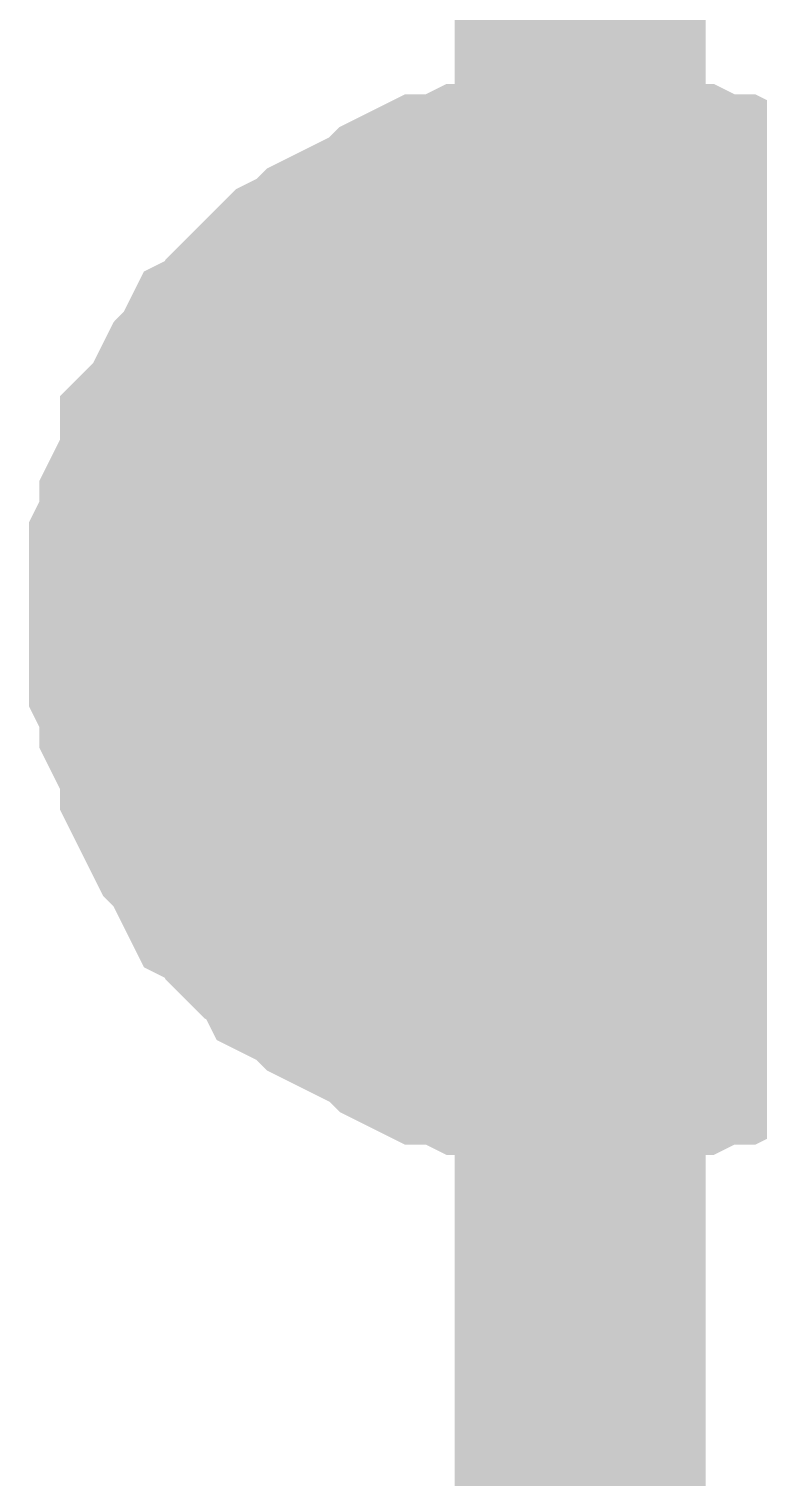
# Model space of a CAD drawing. Header units: inches. Extents: x 0 to 569, y 0 to 432.
# Drawn here: x 65.384 to 66.255, y 151.369 to 153.099 of the extents above; entities that cross this region are included whole.
import ezdxf

# ---------------------------------------------------------------- set-up
doc = ezdxf.new("R2010")
doc.units = ezdxf.units.IN
doc.layers.add('Sheet', color=255, linetype='Continuous')

msp = doc.modelspace()

# ---------------------------------------------------------------- linework, layer by layer
at = {"layer": 'Sheet'}
for points in [[(66.0425, 149.8575, 0.2997, 0.2997, 0), (66.0425, 152.4, 0.2997, 0.2997, 0), (66.0425, 154.9301, 0.2997, 0.2997, 0)], [(65.534, 152.4, 0.2997, 0.2997, 0), (65.534, 152.4248, 0.2997, 0.2997, 0), (65.534, 152.4496, 0.2997, 0.2997, 0), (65.534, 152.4744, 0.2997, 0.2997, 0), (65.5464, 152.4992, 0.2997, 0.2997, 0), (65.5464, 152.524, 0.2997, 0.2997, 0), (65.5588, 152.5488, 0.2997, 0.2997, 0), (65.5712, 152.5736, 0.2997, 0.2997, 0), (65.5712, 152.5984, 0.2997, 0.2997, 0), (65.5836, 152.6108, 0.2997, 0.2997, 0), (65.596, 152.6356, 0.2997, 0.2997, 0), (65.6084, 152.6604, 0.2997, 0.2997, 0), (65.6208, 152.6729, 0.2997, 0.2997, 0), (65.6332, 152.6977, 0.2997, 0.2997, 0), (65.658, 152.7101, 0.2997, 0.2997, 0), (65.6704, 152.7349, 0.2997, 0.2997, 0), (65.6828, 152.7473, 0.2997, 0.2997, 0), (65.7076, 152.7721, 0.2997, 0.2997, 0), (65.72, 152.7845, 0.2997, 0.2997, 0), (65.7448, 152.7969, 0.2997, 0.2997, 0), (65.7572, 152.8093, 0.2997, 0.2997, 0), (65.782, 152.8217, 0.2997, 0.2997, 0), (65.8068, 152.8341, 0.2997, 0.2997, 0), (65.8316, 152.8465, 0.2997, 0.2997, 0), (65.844, 152.8589, 0.2997, 0.2997, 0), (65.8688, 152.8713, 0.2997, 0.2997, 0), (65.8937, 152.8713, 0.2997, 0.2997, 0), (65.9185, 152.8837, 0.2997, 0.2997, 0), (65.9433, 152.8837, 0.2997, 0.2997, 0), (65.9681, 152.8961, 0.2997, 0.2997, 0), (65.9929, 152.8961, 0.2997, 0.2997, 0), (66.0177, 152.8961, 0.2997, 0.2997, 0), (66.0425, 152.8961, 0.2997, 0.2997, 0)], [(65.534, 152.4, 0.2997, 0.2997, 0), (65.534, 152.4248, 0.2997, 0.2997, 0), (65.534, 152.4496, 0.2997, 0.2997, 0), (65.534, 152.4744, 0.2997, 0.2997, 0), (65.5464, 152.4992, 0.2997, 0.2997, 0), (65.5464, 152.524, 0.2997, 0.2997, 0), (65.5588, 152.5488, 0.2997, 0.2997, 0), (65.5712, 152.5736, 0.2997, 0.2997, 0), (65.5712, 152.5984, 0.2997, 0.2997, 0), (65.5836, 152.6108, 0.2997, 0.2997, 0), (65.596, 152.6356, 0.2997, 0.2997, 0), (65.6084, 152.6604, 0.2997, 0.2997, 0), (65.6208, 152.6729, 0.2997, 0.2997, 0), (65.6332, 152.6977, 0.2997, 0.2997, 0), (65.658, 152.7101, 0.2997, 0.2997, 0), (65.6704, 152.7349, 0.2997, 0.2997, 0), (65.6828, 152.7473, 0.2997, 0.2997, 0), (65.7076, 152.7721, 0.2997, 0.2997, 0), (65.72, 152.7845, 0.2997, 0.2997, 0), (65.7448, 152.7969, 0.2997, 0.2997, 0), (65.7572, 152.8093, 0.2997, 0.2997, 0), (65.782, 152.8217, 0.2997, 0.2997, 0), (65.8068, 152.8341, 0.2997, 0.2997, 0), (65.8316, 152.8465, 0.2997, 0.2997, 0), (65.844, 152.8589, 0.2997, 0.2997, 0), (65.8688, 152.8713, 0.2997, 0.2997, 0), (65.8937, 152.8713, 0.2997, 0.2997, 0), (65.9185, 152.8837, 0.2997, 0.2997, 0), (65.9433, 152.8837, 0.2997, 0.2997, 0), (65.9681, 152.8961, 0.2997, 0.2997, 0), (65.9929, 152.8961, 0.2997, 0.2997, 0), (66.0177, 152.8961, 0.2997, 0.2997, 0), (66.0425, 152.8961, 0.2997, 0.2997, 0)], [(65.534, 152.4, 0.2997, 0.2997, 0), (65.534, 152.4248, 0.2997, 0.2997, 0), (65.534, 152.4496, 0.2997, 0.2997, 0), (65.534, 152.4744, 0.2997, 0.2997, 0), (65.5464, 152.4992, 0.2997, 0.2997, 0), (65.5464, 152.524, 0.2997, 0.2997, 0), (65.5588, 152.5488, 0.2997, 0.2997, 0), (65.5712, 152.5736, 0.2997, 0.2997, 0), (65.5712, 152.5984, 0.2997, 0.2997, 0), (65.5836, 152.6108, 0.2997, 0.2997, 0), (65.596, 152.6356, 0.2997, 0.2997, 0), (65.6084, 152.6604, 0.2997, 0.2997, 0), (65.6208, 152.6729, 0.2997, 0.2997, 0), (65.6332, 152.6977, 0.2997, 0.2997, 0), (65.658, 152.7101, 0.2997, 0.2997, 0), (65.6704, 152.7349, 0.2997, 0.2997, 0), (65.6828, 152.7473, 0.2997, 0.2997, 0), (65.7076, 152.7721, 0.2997, 0.2997, 0), (65.72, 152.7845, 0.2997, 0.2997, 0), (65.7448, 152.7969, 0.2997, 0.2997, 0), (65.7572, 152.8093, 0.2997, 0.2997, 0), (65.782, 152.8217, 0.2997, 0.2997, 0), (65.8068, 152.8341, 0.2997, 0.2997, 0), (65.8316, 152.8465, 0.2997, 0.2997, 0), (65.844, 152.8589, 0.2997, 0.2997, 0), (65.8688, 152.8713, 0.2997, 0.2997, 0), (65.8937, 152.8713, 0.2997, 0.2997, 0), (65.9185, 152.8837, 0.2997, 0.2997, 0), (65.9433, 152.8837, 0.2997, 0.2997, 0), (65.9681, 152.8961, 0.2997, 0.2997, 0), (65.9929, 152.8961, 0.2997, 0.2997, 0), (66.0177, 152.8961, 0.2997, 0.2997, 0), (66.0425, 152.8961, 0.2997, 0.2997, 0)], [(65.534, 152.4, 0.2997, 0.2997, 0), (65.534, 152.4248, 0.2997, 0.2997, 0), (65.534, 152.4496, 0.2997, 0.2997, 0), (65.534, 152.4744, 0.2997, 0.2997, 0), (65.5464, 152.4992, 0.2997, 0.2997, 0), (65.5464, 152.524, 0.2997, 0.2997, 0), (65.5588, 152.5488, 0.2997, 0.2997, 0), (65.5712, 152.5736, 0.2997, 0.2997, 0), (65.5712, 152.5984, 0.2997, 0.2997, 0), (65.5836, 152.6108, 0.2997, 0.2997, 0), (65.596, 152.6356, 0.2997, 0.2997, 0), (65.6084, 152.6604, 0.2997, 0.2997, 0), (65.6208, 152.6729, 0.2997, 0.2997, 0), (65.6332, 152.6977, 0.2997, 0.2997, 0), (65.658, 152.7101, 0.2997, 0.2997, 0), (65.6704, 152.7349, 0.2997, 0.2997, 0), (65.6828, 152.7473, 0.2997, 0.2997, 0), (65.7076, 152.7721, 0.2997, 0.2997, 0), (65.72, 152.7845, 0.2997, 0.2997, 0), (65.7448, 152.7969, 0.2997, 0.2997, 0), (65.7572, 152.8093, 0.2997, 0.2997, 0), (65.782, 152.8217, 0.2997, 0.2997, 0), (65.8068, 152.8341, 0.2997, 0.2997, 0), (65.8316, 152.8465, 0.2997, 0.2997, 0), (65.844, 152.8589, 0.2997, 0.2997, 0), (65.8688, 152.8713, 0.2997, 0.2997, 0), (65.8937, 152.8713, 0.2997, 0.2997, 0), (65.9185, 152.8837, 0.2997, 0.2997, 0), (65.9433, 152.8837, 0.2997, 0.2997, 0), (65.9681, 152.8961, 0.2997, 0.2997, 0), (65.9929, 152.8961, 0.2997, 0.2997, 0), (66.0177, 152.8961, 0.2997, 0.2997, 0), (66.0425, 152.8961, 0.2997, 0.2997, 0)], [(66.0425, 152.8961, 0.2997, 0.2997, 0), (66.0425, 152.8961, 0.2997, 0.2997, 0)], [(66.0425, 152.8961, 0.2997, 0.2997, 0), (66.0673, 152.8961, 0.2997, 0.2997, 0), (66.0921, 152.8961, 0.2997, 0.2997, 0), (66.1169, 152.8961, 0.2997, 0.2997, 0), (66.1417, 152.8837, 0.2997, 0.2997, 0), (66.1665, 152.8837, 0.2997, 0.2997, 0), (66.1913, 152.8713, 0.2997, 0.2997, 0), (66.2161, 152.8713, 0.2997, 0.2997, 0), (66.2409, 152.8589, 0.2997, 0.2997, 0), (66.2657, 152.8465, 0.2997, 0.2997, 0), (66.2905, 152.8341, 0.2997, 0.2997, 0), (66.3029, 152.8217, 0.2997, 0.2997, 0), (66.3277, 152.8093, 0.2997, 0.2997, 0), (66.3525, 152.7969, 0.2997, 0.2997, 0), (66.3649, 152.7845, 0.2997, 0.2997, 0), (66.3897, 152.7721, 0.2997, 0.2997, 0), (66.4021, 152.7473, 0.2997, 0.2997, 0), (66.4146, 152.7349, 0.2997, 0.2997, 0)], [(66.0425, 152.8961, 0.2997, 0.2997, 0), (66.0425, 152.8961, 0.2997, 0.2997, 0)], [(66.0425, 152.8961, 0.2997, 0.2997, 0), (66.0673, 152.8961, 0.2997, 0.2997, 0), (66.0921, 152.8961, 0.2997, 0.2997, 0), (66.1169, 152.8961, 0.2997, 0.2997, 0), (66.1417, 152.8837, 0.2997, 0.2997, 0), (66.1665, 152.8837, 0.2997, 0.2997, 0), (66.1913, 152.8713, 0.2997, 0.2997, 0), (66.2161, 152.8713, 0.2997, 0.2997, 0), (66.2409, 152.8589, 0.2997, 0.2997, 0), (66.2657, 152.8465, 0.2997, 0.2997, 0), (66.2905, 152.8341, 0.2997, 0.2997, 0), (66.3029, 152.8217, 0.2997, 0.2997, 0), (66.3277, 152.8093, 0.2997, 0.2997, 0), (66.3525, 152.7969, 0.2997, 0.2997, 0), (66.3649, 152.7845, 0.2997, 0.2997, 0), (66.3897, 152.7721, 0.2997, 0.2997, 0), (66.4021, 152.7473, 0.2997, 0.2997, 0), (66.4146, 152.7349, 0.2997, 0.2997, 0)], [(66.0425, 152.8961, 0.2997, 0.2997, 0), (66.0425, 152.8961, 0.2997, 0.2997, 0)], [(66.0425, 152.8961, 0.2997, 0.2997, 0), (66.0673, 152.8961, 0.2997, 0.2997, 0), (66.0921, 152.8961, 0.2997, 0.2997, 0), (66.1169, 152.8961, 0.2997, 0.2997, 0), (66.1417, 152.8837, 0.2997, 0.2997, 0), (66.1665, 152.8837, 0.2997, 0.2997, 0), (66.1913, 152.8713, 0.2997, 0.2997, 0), (66.2161, 152.8713, 0.2997, 0.2997, 0), (66.2409, 152.8589, 0.2997, 0.2997, 0), (66.2657, 152.8465, 0.2997, 0.2997, 0), (66.2905, 152.8341, 0.2997, 0.2997, 0), (66.3029, 152.8217, 0.2997, 0.2997, 0), (66.3277, 152.8093, 0.2997, 0.2997, 0), (66.3525, 152.7969, 0.2997, 0.2997, 0), (66.3649, 152.7845, 0.2997, 0.2997, 0), (66.3897, 152.7721, 0.2997, 0.2997, 0), (66.4021, 152.7473, 0.2997, 0.2997, 0), (66.4146, 152.7349, 0.2997, 0.2997, 0)], [(66.0425, 152.8961, 0.2997, 0.2997, 0), (66.0425, 152.8961, 0.2997, 0.2997, 0)], [(66.0425, 152.8961, 0.2997, 0.2997, 0), (66.0673, 152.8961, 0.2997, 0.2997, 0), (66.0921, 152.8961, 0.2997, 0.2997, 0), (66.1169, 152.8961, 0.2997, 0.2997, 0), (66.1417, 152.8837, 0.2997, 0.2997, 0), (66.1665, 152.8837, 0.2997, 0.2997, 0), (66.1913, 152.8713, 0.2997, 0.2997, 0), (66.2161, 152.8713, 0.2997, 0.2997, 0), (66.2409, 152.8589, 0.2997, 0.2997, 0), (66.2657, 152.8465, 0.2997, 0.2997, 0), (66.2905, 152.8341, 0.2997, 0.2997, 0), (66.3029, 152.8217, 0.2997, 0.2997, 0), (66.3277, 152.8093, 0.2997, 0.2997, 0), (66.3525, 152.7969, 0.2997, 0.2997, 0), (66.3649, 152.7845, 0.2997, 0.2997, 0), (66.3897, 152.7721, 0.2997, 0.2997, 0), (66.4021, 152.7473, 0.2997, 0.2997, 0), (66.4146, 152.7349, 0.2997, 0.2997, 0)], [(65.534, 152.4, 0.0991, 0.0991, 0), (65.534, 152.4248, 0.0991, 0.0991, 0), (65.534, 152.4496, 0.0991, 0.0991, 0), (65.534, 152.4744, 0.0991, 0.0991, 0), (65.5464, 152.4992, 0.0991, 0.0991, 0), (65.5464, 152.524, 0.0991, 0.0991, 0), (65.5588, 152.5488, 0.0991, 0.0991, 0), (65.5712, 152.5736, 0.0991, 0.0991, 0), (65.5712, 152.5984, 0.0991, 0.0991, 0), (65.5836, 152.6108, 0.0991, 0.0991, 0), (65.596, 152.6356, 0.0991, 0.0991, 0), (65.6084, 152.6604, 0.0991, 0.0991, 0), (65.6208, 152.6729, 0.0991, 0.0991, 0), (65.6332, 152.6977, 0.0991, 0.0991, 0), (65.658, 152.7101, 0.0991, 0.0991, 0), (65.6704, 152.7349, 0.0991, 0.0991, 0), (65.6828, 152.7473, 0.0991, 0.0991, 0), (65.7076, 152.7721, 0.0991, 0.0991, 0), (65.72, 152.7845, 0.0991, 0.0991, 0), (65.7448, 152.7969, 0.0991, 0.0991, 0), (65.7572, 152.8093, 0.0991, 0.0991, 0), (65.782, 152.8217, 0.0991, 0.0991, 0), (65.8068, 152.8341, 0.0991, 0.0991, 0), (65.8316, 152.8465, 0.0991, 0.0991, 0), (65.844, 152.8589, 0.0991, 0.0991, 0), (65.8688, 152.8713, 0.0991, 0.0991, 0), (65.8937, 152.8713, 0.0991, 0.0991, 0), (65.9185, 152.8837, 0.0991, 0.0991, 0), (65.9433, 152.8837, 0.0991, 0.0991, 0), (65.9681, 152.8961, 0.0991, 0.0991, 0), (65.9929, 152.8961, 0.0991, 0.0991, 0), (66.0177, 152.8961, 0.0991, 0.0991, 0), (66.0425, 152.8961, 0.0991, 0.0991, 0)], [(65.534, 152.4, 0.0991, 0.0991, 0), (65.534, 152.4248, 0.0991, 0.0991, 0), (65.534, 152.4496, 0.0991, 0.0991, 0), (65.534, 152.4744, 0.0991, 0.0991, 0), (65.5464, 152.4992, 0.0991, 0.0991, 0), (65.5464, 152.524, 0.0991, 0.0991, 0), (65.5588, 152.5488, 0.0991, 0.0991, 0), (65.5712, 152.5736, 0.0991, 0.0991, 0), (65.5712, 152.5984, 0.0991, 0.0991, 0), (65.5836, 152.6108, 0.0991, 0.0991, 0), (65.596, 152.6356, 0.0991, 0.0991, 0), (65.6084, 152.6604, 0.0991, 0.0991, 0), (65.6208, 152.6729, 0.0991, 0.0991, 0), (65.6332, 152.6977, 0.0991, 0.0991, 0), (65.658, 152.7101, 0.0991, 0.0991, 0), (65.6704, 152.7349, 0.0991, 0.0991, 0), (65.6828, 152.7473, 0.0991, 0.0991, 0), (65.7076, 152.7721, 0.0991, 0.0991, 0), (65.72, 152.7845, 0.0991, 0.0991, 0), (65.7448, 152.7969, 0.0991, 0.0991, 0), (65.7572, 152.8093, 0.0991, 0.0991, 0), (65.782, 152.8217, 0.0991, 0.0991, 0), (65.8068, 152.8341, 0.0991, 0.0991, 0), (65.8316, 152.8465, 0.0991, 0.0991, 0), (65.844, 152.8589, 0.0991, 0.0991, 0), (65.8688, 152.8713, 0.0991, 0.0991, 0), (65.8937, 152.8713, 0.0991, 0.0991, 0), (65.9185, 152.8837, 0.0991, 0.0991, 0), (65.9433, 152.8837, 0.0991, 0.0991, 0), (65.9681, 152.8961, 0.0991, 0.0991, 0), (65.9929, 152.8961, 0.0991, 0.0991, 0), (66.0177, 152.8961, 0.0991, 0.0991, 0), (66.0425, 152.8961, 0.0991, 0.0991, 0)], [(65.534, 152.4, 0.0991, 0.0991, 0), (65.534, 152.4248, 0.0991, 0.0991, 0), (65.534, 152.4496, 0.0991, 0.0991, 0), (65.534, 152.4744, 0.0991, 0.0991, 0), (65.5464, 152.4992, 0.0991, 0.0991, 0), (65.5464, 152.524, 0.0991, 0.0991, 0), (65.5588, 152.5488, 0.0991, 0.0991, 0), (65.5712, 152.5736, 0.0991, 0.0991, 0), (65.5712, 152.5984, 0.0991, 0.0991, 0), (65.5836, 152.6108, 0.0991, 0.0991, 0), (65.596, 152.6356, 0.0991, 0.0991, 0), (65.6084, 152.6604, 0.0991, 0.0991, 0), (65.6208, 152.6729, 0.0991, 0.0991, 0), (65.6332, 152.6977, 0.0991, 0.0991, 0), (65.658, 152.7101, 0.0991, 0.0991, 0), (65.6704, 152.7349, 0.0991, 0.0991, 0), (65.6828, 152.7473, 0.0991, 0.0991, 0), (65.7076, 152.7721, 0.0991, 0.0991, 0), (65.72, 152.7845, 0.0991, 0.0991, 0), (65.7448, 152.7969, 0.0991, 0.0991, 0), (65.7572, 152.8093, 0.0991, 0.0991, 0), (65.782, 152.8217, 0.0991, 0.0991, 0), (65.8068, 152.8341, 0.0991, 0.0991, 0), (65.8316, 152.8465, 0.0991, 0.0991, 0), (65.844, 152.8589, 0.0991, 0.0991, 0), (65.8688, 152.8713, 0.0991, 0.0991, 0), (65.8937, 152.8713, 0.0991, 0.0991, 0), (65.9185, 152.8837, 0.0991, 0.0991, 0), (65.9433, 152.8837, 0.0991, 0.0991, 0), (65.9681, 152.8961, 0.0991, 0.0991, 0), (65.9929, 152.8961, 0.0991, 0.0991, 0), (66.0177, 152.8961, 0.0991, 0.0991, 0), (66.0425, 152.8961, 0.0991, 0.0991, 0)], [(65.534, 152.4, 0.0991, 0.0991, 0), (65.534, 152.4248, 0.0991, 0.0991, 0), (65.534, 152.4496, 0.0991, 0.0991, 0), (65.534, 152.4744, 0.0991, 0.0991, 0), (65.5464, 152.4992, 0.0991, 0.0991, 0), (65.5464, 152.524, 0.0991, 0.0991, 0), (65.5588, 152.5488, 0.0991, 0.0991, 0), (65.5712, 152.5736, 0.0991, 0.0991, 0), (65.5712, 152.5984, 0.0991, 0.0991, 0), (65.5836, 152.6108, 0.0991, 0.0991, 0), (65.596, 152.6356, 0.0991, 0.0991, 0), (65.6084, 152.6604, 0.0991, 0.0991, 0), (65.6208, 152.6729, 0.0991, 0.0991, 0), (65.6332, 152.6977, 0.0991, 0.0991, 0), (65.658, 152.7101, 0.0991, 0.0991, 0), (65.6704, 152.7349, 0.0991, 0.0991, 0), (65.6828, 152.7473, 0.0991, 0.0991, 0), (65.7076, 152.7721, 0.0991, 0.0991, 0), (65.72, 152.7845, 0.0991, 0.0991, 0), (65.7448, 152.7969, 0.0991, 0.0991, 0), (65.7572, 152.8093, 0.0991, 0.0991, 0), (65.782, 152.8217, 0.0991, 0.0991, 0), (65.8068, 152.8341, 0.0991, 0.0991, 0), (65.8316, 152.8465, 0.0991, 0.0991, 0), (65.844, 152.8589, 0.0991, 0.0991, 0), (65.8688, 152.8713, 0.0991, 0.0991, 0), (65.8937, 152.8713, 0.0991, 0.0991, 0), (65.9185, 152.8837, 0.0991, 0.0991, 0), (65.9433, 152.8837, 0.0991, 0.0991, 0), (65.9681, 152.8961, 0.0991, 0.0991, 0), (65.9929, 152.8961, 0.0991, 0.0991, 0), (66.0177, 152.8961, 0.0991, 0.0991, 0), (66.0425, 152.8961, 0.0991, 0.0991, 0)], [(66.0425, 152.8961, 0.0991, 0.0991, 0), (66.0425, 152.8961, 0.0991, 0.0991, 0)], [(66.0425, 152.8961, 0.0991, 0.0991, 0), (66.0673, 152.8961, 0.0991, 0.0991, 0), (66.0921, 152.8961, 0.0991, 0.0991, 0), (66.1169, 152.8961, 0.0991, 0.0991, 0), (66.1417, 152.8837, 0.0991, 0.0991, 0), (66.1665, 152.8837, 0.0991, 0.0991, 0), (66.1913, 152.8713, 0.0991, 0.0991, 0), (66.2161, 152.8713, 0.0991, 0.0991, 0), (66.2409, 152.8589, 0.0991, 0.0991, 0), (66.2657, 152.8465, 0.0991, 0.0991, 0), (66.2905, 152.8341, 0.0991, 0.0991, 0), (66.3029, 152.8217, 0.0991, 0.0991, 0), (66.3277, 152.8093, 0.0991, 0.0991, 0)], [(66.0425, 152.8961, 0.0991, 0.0991, 0), (66.0425, 152.8961, 0.0991, 0.0991, 0)], [(66.0425, 152.8961, 0.0991, 0.0991, 0), (66.0673, 152.8961, 0.0991, 0.0991, 0), (66.0921, 152.8961, 0.0991, 0.0991, 0), (66.1169, 152.8961, 0.0991, 0.0991, 0), (66.1417, 152.8837, 0.0991, 0.0991, 0), (66.1665, 152.8837, 0.0991, 0.0991, 0), (66.1913, 152.8713, 0.0991, 0.0991, 0), (66.2161, 152.8713, 0.0991, 0.0991, 0), (66.2409, 152.8589, 0.0991, 0.0991, 0), (66.2657, 152.8465, 0.0991, 0.0991, 0), (66.2905, 152.8341, 0.0991, 0.0991, 0), (66.3029, 152.8217, 0.0991, 0.0991, 0), (66.3277, 152.8093, 0.0991, 0.0991, 0)], [(66.0425, 152.8961, 0.0991, 0.0991, 0), (66.0425, 152.8961, 0.0991, 0.0991, 0)], [(66.0425, 152.8961, 0.0991, 0.0991, 0), (66.0673, 152.8961, 0.0991, 0.0991, 0), (66.0921, 152.8961, 0.0991, 0.0991, 0), (66.1169, 152.8961, 0.0991, 0.0991, 0), (66.1417, 152.8837, 0.0991, 0.0991, 0), (66.1665, 152.8837, 0.0991, 0.0991, 0), (66.1913, 152.8713, 0.0991, 0.0991, 0), (66.2161, 152.8713, 0.0991, 0.0991, 0), (66.2409, 152.8589, 0.0991, 0.0991, 0), (66.2657, 152.8465, 0.0991, 0.0991, 0), (66.2905, 152.8341, 0.0991, 0.0991, 0), (66.3029, 152.8217, 0.0991, 0.0991, 0), (66.3277, 152.8093, 0.0991, 0.0991, 0)], [(66.0425, 152.8961, 0.0991, 0.0991, 0), (66.0425, 152.8961, 0.0991, 0.0991, 0)], [(66.0425, 152.8961, 0.0991, 0.0991, 0), (66.0673, 152.8961, 0.0991, 0.0991, 0), (66.0921, 152.8961, 0.0991, 0.0991, 0), (66.1169, 152.8961, 0.0991, 0.0991, 0), (66.1417, 152.8837, 0.0991, 0.0991, 0), (66.1665, 152.8837, 0.0991, 0.0991, 0), (66.1913, 152.8713, 0.0991, 0.0991, 0), (66.2161, 152.8713, 0.0991, 0.0991, 0), (66.2409, 152.8589, 0.0991, 0.0991, 0), (66.2657, 152.8465, 0.0991, 0.0991, 0), (66.2905, 152.8341, 0.0991, 0.0991, 0), (66.3029, 152.8217, 0.0991, 0.0991, 0), (66.3277, 152.8093, 0.0991, 0.0991, 0)], [(66.0425, 151.8915, 0.2997, 0.2997, 0), (66.0177, 151.8915, 0.2997, 0.2997, 0), (65.9929, 151.8915, 0.2997, 0.2997, 0), (65.9681, 151.8915, 0.2997, 0.2997, 0), (65.9433, 151.9039, 0.2997, 0.2997, 0), (65.9185, 151.9039, 0.2997, 0.2997, 0), (65.8937, 151.9163, 0.2997, 0.2997, 0), (65.8688, 151.9163, 0.2997, 0.2997, 0), (65.844, 151.9287, 0.2997, 0.2997, 0), (65.8316, 151.9411, 0.2997, 0.2997, 0), (65.8068, 151.9535, 0.2997, 0.2997, 0), (65.782, 151.9659, 0.2997, 0.2997, 0), (65.7572, 151.9783, 0.2997, 0.2997, 0), (65.7448, 151.9907, 0.2997, 0.2997, 0), (65.72, 152.0031, 0.2997, 0.2997, 0), (65.7076, 152.0279, 0.2997, 0.2997, 0), (65.6828, 152.0403, 0.2997, 0.2997, 0), (65.6704, 152.0527, 0.2997, 0.2997, 0), (65.658, 152.0775, 0.2997, 0.2997, 0), (65.6332, 152.0899, 0.2997, 0.2997, 0), (65.6208, 152.1147, 0.2997, 0.2997, 0), (65.6084, 152.1396, 0.2997, 0.2997, 0), (65.596, 152.152, 0.2997, 0.2997, 0), (65.5836, 152.1768, 0.2997, 0.2997, 0), (65.5712, 152.2016, 0.2997, 0.2997, 0), (65.5712, 152.2264, 0.2997, 0.2997, 0), (65.5588, 152.2512, 0.2997, 0.2997, 0), (65.5464, 152.276, 0.2997, 0.2997, 0), (65.5464, 152.3008, 0.2997, 0.2997, 0), (65.534, 152.3256, 0.2997, 0.2997, 0), (65.534, 152.3504, 0.2997, 0.2997, 0), (65.534, 152.3752, 0.2997, 0.2997, 0), (65.534, 152.4, 0.2997, 0.2997, 0)], [(65.534, 152.4, 0.2997, 0.2997, 0), (65.534, 152.4, 0.2997, 0.2997, 0)], [(66.0425, 151.8915, 0.2997, 0.2997, 0), (66.0177, 151.8915, 0.2997, 0.2997, 0), (65.9929, 151.8915, 0.2997, 0.2997, 0), (65.9681, 151.8915, 0.2997, 0.2997, 0), (65.9433, 151.9039, 0.2997, 0.2997, 0), (65.9185, 151.9039, 0.2997, 0.2997, 0), (65.8937, 151.9163, 0.2997, 0.2997, 0), (65.8688, 151.9163, 0.2997, 0.2997, 0), (65.844, 151.9287, 0.2997, 0.2997, 0), (65.8316, 151.9411, 0.2997, 0.2997, 0), (65.8068, 151.9535, 0.2997, 0.2997, 0), (65.782, 151.9659, 0.2997, 0.2997, 0), (65.7572, 151.9783, 0.2997, 0.2997, 0), (65.7448, 151.9907, 0.2997, 0.2997, 0), (65.72, 152.0031, 0.2997, 0.2997, 0), (65.7076, 152.0279, 0.2997, 0.2997, 0), (65.6828, 152.0403, 0.2997, 0.2997, 0), (65.6704, 152.0527, 0.2997, 0.2997, 0), (65.658, 152.0775, 0.2997, 0.2997, 0), (65.6332, 152.0899, 0.2997, 0.2997, 0), (65.6208, 152.1147, 0.2997, 0.2997, 0), (65.6084, 152.1396, 0.2997, 0.2997, 0), (65.596, 152.152, 0.2997, 0.2997, 0), (65.5836, 152.1768, 0.2997, 0.2997, 0), (65.5712, 152.2016, 0.2997, 0.2997, 0), (65.5712, 152.2264, 0.2997, 0.2997, 0), (65.5588, 152.2512, 0.2997, 0.2997, 0), (65.5464, 152.276, 0.2997, 0.2997, 0), (65.5464, 152.3008, 0.2997, 0.2997, 0), (65.534, 152.3256, 0.2997, 0.2997, 0), (65.534, 152.3504, 0.2997, 0.2997, 0), (65.534, 152.3752, 0.2997, 0.2997, 0), (65.534, 152.4, 0.2997, 0.2997, 0)], [(65.534, 152.4, 0.2997, 0.2997, 0), (65.534, 152.4, 0.2997, 0.2997, 0)], [(66.0425, 151.8915, 0.2997, 0.2997, 0), (66.0177, 151.8915, 0.2997, 0.2997, 0), (65.9929, 151.8915, 0.2997, 0.2997, 0), (65.9681, 151.8915, 0.2997, 0.2997, 0), (65.9433, 151.9039, 0.2997, 0.2997, 0), (65.9185, 151.9039, 0.2997, 0.2997, 0), (65.8937, 151.9163, 0.2997, 0.2997, 0), (65.8688, 151.9163, 0.2997, 0.2997, 0), (65.844, 151.9287, 0.2997, 0.2997, 0), (65.8316, 151.9411, 0.2997, 0.2997, 0), (65.8068, 151.9535, 0.2997, 0.2997, 0), (65.782, 151.9659, 0.2997, 0.2997, 0), (65.7572, 151.9783, 0.2997, 0.2997, 0), (65.7448, 151.9907, 0.2997, 0.2997, 0), (65.72, 152.0031, 0.2997, 0.2997, 0), (65.7076, 152.0279, 0.2997, 0.2997, 0), (65.6828, 152.0403, 0.2997, 0.2997, 0), (65.6704, 152.0527, 0.2997, 0.2997, 0), (65.658, 152.0775, 0.2997, 0.2997, 0), (65.6332, 152.0899, 0.2997, 0.2997, 0), (65.6208, 152.1147, 0.2997, 0.2997, 0), (65.6084, 152.1396, 0.2997, 0.2997, 0), (65.596, 152.152, 0.2997, 0.2997, 0), (65.5836, 152.1768, 0.2997, 0.2997, 0), (65.5712, 152.2016, 0.2997, 0.2997, 0), (65.5712, 152.2264, 0.2997, 0.2997, 0), (65.5588, 152.2512, 0.2997, 0.2997, 0), (65.5464, 152.276, 0.2997, 0.2997, 0), (65.5464, 152.3008, 0.2997, 0.2997, 0), (65.534, 152.3256, 0.2997, 0.2997, 0), (65.534, 152.3504, 0.2997, 0.2997, 0), (65.534, 152.3752, 0.2997, 0.2997, 0), (65.534, 152.4, 0.2997, 0.2997, 0)], [(65.534, 152.4, 0.2997, 0.2997, 0), (65.534, 152.4, 0.2997, 0.2997, 0)], [(66.0425, 151.8915, 0.2997, 0.2997, 0), (66.0177, 151.8915, 0.2997, 0.2997, 0), (65.9929, 151.8915, 0.2997, 0.2997, 0), (65.9681, 151.8915, 0.2997, 0.2997, 0), (65.9433, 151.9039, 0.2997, 0.2997, 0), (65.9185, 151.9039, 0.2997, 0.2997, 0), (65.8937, 151.9163, 0.2997, 0.2997, 0), (65.8688, 151.9163, 0.2997, 0.2997, 0), (65.844, 151.9287, 0.2997, 0.2997, 0), (65.8316, 151.9411, 0.2997, 0.2997, 0), (65.8068, 151.9535, 0.2997, 0.2997, 0), (65.782, 151.9659, 0.2997, 0.2997, 0), (65.7572, 151.9783, 0.2997, 0.2997, 0), (65.7448, 151.9907, 0.2997, 0.2997, 0), (65.72, 152.0031, 0.2997, 0.2997, 0), (65.7076, 152.0279, 0.2997, 0.2997, 0), (65.6828, 152.0403, 0.2997, 0.2997, 0), (65.6704, 152.0527, 0.2997, 0.2997, 0), (65.658, 152.0775, 0.2997, 0.2997, 0), (65.6332, 152.0899, 0.2997, 0.2997, 0), (65.6208, 152.1147, 0.2997, 0.2997, 0), (65.6084, 152.1396, 0.2997, 0.2997, 0), (65.596, 152.152, 0.2997, 0.2997, 0), (65.5836, 152.1768, 0.2997, 0.2997, 0), (65.5712, 152.2016, 0.2997, 0.2997, 0), (65.5712, 152.2264, 0.2997, 0.2997, 0), (65.5588, 152.2512, 0.2997, 0.2997, 0), (65.5464, 152.276, 0.2997, 0.2997, 0), (65.5464, 152.3008, 0.2997, 0.2997, 0), (65.534, 152.3256, 0.2997, 0.2997, 0), (65.534, 152.3504, 0.2997, 0.2997, 0), (65.534, 152.3752, 0.2997, 0.2997, 0), (65.534, 152.4, 0.2997, 0.2997, 0)], [(65.534, 152.4, 0.2997, 0.2997, 0), (65.534, 152.4, 0.2997, 0.2997, 0)], [(109.2274, 81.2726, 0.2997, 0.2997, 0), (109.2274, 152.4, 0.2997, 0.2997, 0), (66.0425, 152.4, 0.2997, 0.2997, 0)], [(66.0425, 151.8915, 0.0991, 0.0991, 0), (66.0177, 151.8915, 0.0991, 0.0991, 0), (65.9929, 151.8915, 0.0991, 0.0991, 0), (65.9681, 151.8915, 0.0991, 0.0991, 0), (65.9433, 151.9039, 0.0991, 0.0991, 0), (65.9185, 151.9039, 0.0991, 0.0991, 0), (65.8937, 151.9163, 0.0991, 0.0991, 0), (65.8688, 151.9163, 0.0991, 0.0991, 0), (65.844, 151.9287, 0.0991, 0.0991, 0), (65.8316, 151.9411, 0.0991, 0.0991, 0), (65.8068, 151.9535, 0.0991, 0.0991, 0), (65.782, 151.9659, 0.0991, 0.0991, 0), (65.7572, 151.9783, 0.0991, 0.0991, 0), (65.7448, 151.9907, 0.0991, 0.0991, 0), (65.72, 152.0031, 0.0991, 0.0991, 0), (65.7076, 152.0279, 0.0991, 0.0991, 0), (65.6828, 152.0403, 0.0991, 0.0991, 0), (65.6704, 152.0527, 0.0991, 0.0991, 0), (65.658, 152.0775, 0.0991, 0.0991, 0), (65.6332, 152.0899, 0.0991, 0.0991, 0), (65.6208, 152.1147, 0.0991, 0.0991, 0), (65.6084, 152.1396, 0.0991, 0.0991, 0), (65.596, 152.152, 0.0991, 0.0991, 0), (65.5836, 152.1768, 0.0991, 0.0991, 0), (65.5712, 152.2016, 0.0991, 0.0991, 0), (65.5712, 152.2264, 0.0991, 0.0991, 0), (65.5588, 152.2512, 0.0991, 0.0991, 0), (65.5464, 152.276, 0.0991, 0.0991, 0), (65.5464, 152.3008, 0.0991, 0.0991, 0), (65.534, 152.3256, 0.0991, 0.0991, 0), (65.534, 152.3504, 0.0991, 0.0991, 0), (65.534, 152.3752, 0.0991, 0.0991, 0), (65.534, 152.4, 0.0991, 0.0991, 0)], [(65.534, 152.4, 0.0991, 0.0991, 0), (65.534, 152.4, 0.0991, 0.0991, 0)], [(66.0425, 151.8915, 0.0991, 0.0991, 0), (66.0177, 151.8915, 0.0991, 0.0991, 0), (65.9929, 151.8915, 0.0991, 0.0991, 0), (65.9681, 151.8915, 0.0991, 0.0991, 0), (65.9433, 151.9039, 0.0991, 0.0991, 0), (65.9185, 151.9039, 0.0991, 0.0991, 0), (65.8937, 151.9163, 0.0991, 0.0991, 0), (65.8688, 151.9163, 0.0991, 0.0991, 0), (65.844, 151.9287, 0.0991, 0.0991, 0), (65.8316, 151.9411, 0.0991, 0.0991, 0), (65.8068, 151.9535, 0.0991, 0.0991, 0), (65.782, 151.9659, 0.0991, 0.0991, 0), (65.7572, 151.9783, 0.0991, 0.0991, 0), (65.7448, 151.9907, 0.0991, 0.0991, 0), (65.72, 152.0031, 0.0991, 0.0991, 0), (65.7076, 152.0279, 0.0991, 0.0991, 0), (65.6828, 152.0403, 0.0991, 0.0991, 0), (65.6704, 152.0527, 0.0991, 0.0991, 0), (65.658, 152.0775, 0.0991, 0.0991, 0), (65.6332, 152.0899, 0.0991, 0.0991, 0), (65.6208, 152.1147, 0.0991, 0.0991, 0), (65.6084, 152.1396, 0.0991, 0.0991, 0), (65.596, 152.152, 0.0991, 0.0991, 0), (65.5836, 152.1768, 0.0991, 0.0991, 0), (65.5712, 152.2016, 0.0991, 0.0991, 0), (65.5712, 152.2264, 0.0991, 0.0991, 0), (65.5588, 152.2512, 0.0991, 0.0991, 0), (65.5464, 152.276, 0.0991, 0.0991, 0), (65.5464, 152.3008, 0.0991, 0.0991, 0), (65.534, 152.3256, 0.0991, 0.0991, 0), (65.534, 152.3504, 0.0991, 0.0991, 0), (65.534, 152.3752, 0.0991, 0.0991, 0), (65.534, 152.4, 0.0991, 0.0991, 0)], [(65.534, 152.4, 0.0991, 0.0991, 0), (65.534, 152.4, 0.0991, 0.0991, 0)], [(66.0425, 151.8915, 0.0991, 0.0991, 0), (66.0177, 151.8915, 0.0991, 0.0991, 0), (65.9929, 151.8915, 0.0991, 0.0991, 0), (65.9681, 151.8915, 0.0991, 0.0991, 0), (65.9433, 151.9039, 0.0991, 0.0991, 0), (65.9185, 151.9039, 0.0991, 0.0991, 0), (65.8937, 151.9163, 0.0991, 0.0991, 0), (65.8688, 151.9163, 0.0991, 0.0991, 0), (65.844, 151.9287, 0.0991, 0.0991, 0), (65.8316, 151.9411, 0.0991, 0.0991, 0), (65.8068, 151.9535, 0.0991, 0.0991, 0), (65.782, 151.9659, 0.0991, 0.0991, 0), (65.7572, 151.9783, 0.0991, 0.0991, 0), (65.7448, 151.9907, 0.0991, 0.0991, 0), (65.72, 152.0031, 0.0991, 0.0991, 0), (65.7076, 152.0279, 0.0991, 0.0991, 0), (65.6828, 152.0403, 0.0991, 0.0991, 0), (65.6704, 152.0527, 0.0991, 0.0991, 0), (65.658, 152.0775, 0.0991, 0.0991, 0), (65.6332, 152.0899, 0.0991, 0.0991, 0), (65.6208, 152.1147, 0.0991, 0.0991, 0), (65.6084, 152.1396, 0.0991, 0.0991, 0), (65.596, 152.152, 0.0991, 0.0991, 0), (65.5836, 152.1768, 0.0991, 0.0991, 0), (65.5712, 152.2016, 0.0991, 0.0991, 0), (65.5712, 152.2264, 0.0991, 0.0991, 0), (65.5588, 152.2512, 0.0991, 0.0991, 0), (65.5464, 152.276, 0.0991, 0.0991, 0), (65.5464, 152.3008, 0.0991, 0.0991, 0), (65.534, 152.3256, 0.0991, 0.0991, 0), (65.534, 152.3504, 0.0991, 0.0991, 0), (65.534, 152.3752, 0.0991, 0.0991, 0), (65.534, 152.4, 0.0991, 0.0991, 0)], [(65.534, 152.4, 0.0991, 0.0991, 0), (65.534, 152.4, 0.0991, 0.0991, 0)], [(66.0425, 151.8915, 0.0991, 0.0991, 0), (66.0177, 151.8915, 0.0991, 0.0991, 0), (65.9929, 151.8915, 0.0991, 0.0991, 0), (65.9681, 151.8915, 0.0991, 0.0991, 0), (65.9433, 151.9039, 0.0991, 0.0991, 0), (65.9185, 151.9039, 0.0991, 0.0991, 0), (65.8937, 151.9163, 0.0991, 0.0991, 0), (65.8688, 151.9163, 0.0991, 0.0991, 0), (65.844, 151.9287, 0.0991, 0.0991, 0), (65.8316, 151.9411, 0.0991, 0.0991, 0), (65.8068, 151.9535, 0.0991, 0.0991, 0), (65.782, 151.9659, 0.0991, 0.0991, 0), (65.7572, 151.9783, 0.0991, 0.0991, 0), (65.7448, 151.9907, 0.0991, 0.0991, 0), (65.72, 152.0031, 0.0991, 0.0991, 0), (65.7076, 152.0279, 0.0991, 0.0991, 0), (65.6828, 152.0403, 0.0991, 0.0991, 0), (65.6704, 152.0527, 0.0991, 0.0991, 0), (65.658, 152.0775, 0.0991, 0.0991, 0), (65.6332, 152.0899, 0.0991, 0.0991, 0), (65.6208, 152.1147, 0.0991, 0.0991, 0), (65.6084, 152.1396, 0.0991, 0.0991, 0), (65.596, 152.152, 0.0991, 0.0991, 0), (65.5836, 152.1768, 0.0991, 0.0991, 0), (65.5712, 152.2016, 0.0991, 0.0991, 0), (65.5712, 152.2264, 0.0991, 0.0991, 0), (65.5588, 152.2512, 0.0991, 0.0991, 0), (65.5464, 152.276, 0.0991, 0.0991, 0), (65.5464, 152.3008, 0.0991, 0.0991, 0), (65.534, 152.3256, 0.0991, 0.0991, 0), (65.534, 152.3504, 0.0991, 0.0991, 0), (65.534, 152.3752, 0.0991, 0.0991, 0), (65.534, 152.4, 0.0991, 0.0991, 0)], [(65.534, 152.4, 0.0991, 0.0991, 0), (65.534, 152.4, 0.0991, 0.0991, 0)], [(66.4146, 152.0527, 0.2997, 0.2997, 0), (66.4021, 152.0403, 0.2997, 0.2997, 0), (66.3897, 152.0279, 0.2997, 0.2997, 0), (66.3649, 152.0031, 0.2997, 0.2997, 0), (66.3525, 151.9907, 0.2997, 0.2997, 0), (66.3277, 151.9783, 0.2997, 0.2997, 0), (66.3029, 151.9659, 0.2997, 0.2997, 0), (66.2905, 151.9535, 0.2997, 0.2997, 0), (66.2657, 151.9411, 0.2997, 0.2997, 0), (66.2409, 151.9287, 0.2997, 0.2997, 0), (66.2161, 151.9163, 0.2997, 0.2997, 0), (66.1913, 151.9163, 0.2997, 0.2997, 0), (66.1665, 151.9039, 0.2997, 0.2997, 0), (66.1417, 151.9039, 0.2997, 0.2997, 0), (66.1169, 151.8915, 0.2997, 0.2997, 0), (66.0921, 151.8915, 0.2997, 0.2997, 0), (66.0673, 151.8915, 0.2997, 0.2997, 0), (66.0425, 151.8915, 0.2997, 0.2997, 0)], [(66.4146, 152.0527, 0.2997, 0.2997, 0), (66.4021, 152.0403, 0.2997, 0.2997, 0), (66.3897, 152.0279, 0.2997, 0.2997, 0), (66.3649, 152.0031, 0.2997, 0.2997, 0), (66.3525, 151.9907, 0.2997, 0.2997, 0), (66.3277, 151.9783, 0.2997, 0.2997, 0), (66.3029, 151.9659, 0.2997, 0.2997, 0), (66.2905, 151.9535, 0.2997, 0.2997, 0), (66.2657, 151.9411, 0.2997, 0.2997, 0), (66.2409, 151.9287, 0.2997, 0.2997, 0), (66.2161, 151.9163, 0.2997, 0.2997, 0), (66.1913, 151.9163, 0.2997, 0.2997, 0), (66.1665, 151.9039, 0.2997, 0.2997, 0), (66.1417, 151.9039, 0.2997, 0.2997, 0), (66.1169, 151.8915, 0.2997, 0.2997, 0), (66.0921, 151.8915, 0.2997, 0.2997, 0), (66.0673, 151.8915, 0.2997, 0.2997, 0), (66.0425, 151.8915, 0.2997, 0.2997, 0)], [(66.4146, 152.0527, 0.2997, 0.2997, 0), (66.4021, 152.0403, 0.2997, 0.2997, 0), (66.3897, 152.0279, 0.2997, 0.2997, 0), (66.3649, 152.0031, 0.2997, 0.2997, 0), (66.3525, 151.9907, 0.2997, 0.2997, 0), (66.3277, 151.9783, 0.2997, 0.2997, 0), (66.3029, 151.9659, 0.2997, 0.2997, 0), (66.2905, 151.9535, 0.2997, 0.2997, 0), (66.2657, 151.9411, 0.2997, 0.2997, 0), (66.2409, 151.9287, 0.2997, 0.2997, 0), (66.2161, 151.9163, 0.2997, 0.2997, 0), (66.1913, 151.9163, 0.2997, 0.2997, 0), (66.1665, 151.9039, 0.2997, 0.2997, 0), (66.1417, 151.9039, 0.2997, 0.2997, 0), (66.1169, 151.8915, 0.2997, 0.2997, 0), (66.0921, 151.8915, 0.2997, 0.2997, 0), (66.0673, 151.8915, 0.2997, 0.2997, 0), (66.0425, 151.8915, 0.2997, 0.2997, 0)], [(66.4146, 152.0527, 0.2997, 0.2997, 0), (66.4021, 152.0403, 0.2997, 0.2997, 0), (66.3897, 152.0279, 0.2997, 0.2997, 0), (66.3649, 152.0031, 0.2997, 0.2997, 0), (66.3525, 151.9907, 0.2997, 0.2997, 0), (66.3277, 151.9783, 0.2997, 0.2997, 0), (66.3029, 151.9659, 0.2997, 0.2997, 0), (66.2905, 151.9535, 0.2997, 0.2997, 0), (66.2657, 151.9411, 0.2997, 0.2997, 0), (66.2409, 151.9287, 0.2997, 0.2997, 0), (66.2161, 151.9163, 0.2997, 0.2997, 0), (66.1913, 151.9163, 0.2997, 0.2997, 0), (66.1665, 151.9039, 0.2997, 0.2997, 0), (66.1417, 151.9039, 0.2997, 0.2997, 0), (66.1169, 151.8915, 0.2997, 0.2997, 0), (66.0921, 151.8915, 0.2997, 0.2997, 0), (66.0673, 151.8915, 0.2997, 0.2997, 0), (66.0425, 151.8915, 0.2997, 0.2997, 0)], [(66.3277, 151.9783, 0.0991, 0.0991, 0), (66.3029, 151.9659, 0.0991, 0.0991, 0), (66.2905, 151.9535, 0.0991, 0.0991, 0), (66.2657, 151.9411, 0.0991, 0.0991, 0), (66.2409, 151.9287, 0.0991, 0.0991, 0), (66.2161, 151.9163, 0.0991, 0.0991, 0), (66.1913, 151.9163, 0.0991, 0.0991, 0), (66.1665, 151.9039, 0.0991, 0.0991, 0), (66.1417, 151.9039, 0.0991, 0.0991, 0), (66.1169, 151.8915, 0.0991, 0.0991, 0), (66.0921, 151.8915, 0.0991, 0.0991, 0), (66.0673, 151.8915, 0.0991, 0.0991, 0), (66.0425, 151.8915, 0.0991, 0.0991, 0)], [(66.3277, 151.9783, 0.0991, 0.0991, 0), (66.3029, 151.9659, 0.0991, 0.0991, 0), (66.2905, 151.9535, 0.0991, 0.0991, 0), (66.2657, 151.9411, 0.0991, 0.0991, 0), (66.2409, 151.9287, 0.0991, 0.0991, 0), (66.2161, 151.9163, 0.0991, 0.0991, 0), (66.1913, 151.9163, 0.0991, 0.0991, 0), (66.1665, 151.9039, 0.0991, 0.0991, 0), (66.1417, 151.9039, 0.0991, 0.0991, 0), (66.1169, 151.8915, 0.0991, 0.0991, 0), (66.0921, 151.8915, 0.0991, 0.0991, 0), (66.0673, 151.8915, 0.0991, 0.0991, 0), (66.0425, 151.8915, 0.0991, 0.0991, 0)], [(66.3277, 151.9783, 0.0991, 0.0991, 0), (66.3029, 151.9659, 0.0991, 0.0991, 0), (66.2905, 151.9535, 0.0991, 0.0991, 0), (66.2657, 151.9411, 0.0991, 0.0991, 0), (66.2409, 151.9287, 0.0991, 0.0991, 0), (66.2161, 151.9163, 0.0991, 0.0991, 0), (66.1913, 151.9163, 0.0991, 0.0991, 0), (66.1665, 151.9039, 0.0991, 0.0991, 0), (66.1417, 151.9039, 0.0991, 0.0991, 0), (66.1169, 151.8915, 0.0991, 0.0991, 0), (66.0921, 151.8915, 0.0991, 0.0991, 0), (66.0673, 151.8915, 0.0991, 0.0991, 0), (66.0425, 151.8915, 0.0991, 0.0991, 0)], [(66.3277, 151.9783, 0.0991, 0.0991, 0), (66.3029, 151.9659, 0.0991, 0.0991, 0), (66.2905, 151.9535, 0.0991, 0.0991, 0), (66.2657, 151.9411, 0.0991, 0.0991, 0), (66.2409, 151.9287, 0.0991, 0.0991, 0), (66.2161, 151.9163, 0.0991, 0.0991, 0), (66.1913, 151.9163, 0.0991, 0.0991, 0), (66.1665, 151.9039, 0.0991, 0.0991, 0), (66.1417, 151.9039, 0.0991, 0.0991, 0), (66.1169, 151.8915, 0.0991, 0.0991, 0), (66.0921, 151.8915, 0.0991, 0.0991, 0), (66.0673, 151.8915, 0.0991, 0.0991, 0), (66.0425, 151.8915, 0.0991, 0.0991, 0)]]:
    msp.add_lwpolyline(points, format="xyseb", dxfattribs=at)
msp.add_lwpolyline([(65.786, 152.4, 0.508, 0.508, 1), (66.294, 152.4, 0.508, 0.508, 1)], format="xyseb", close=True, dxfattribs=at)

doc.saveas('drawing.dxf')
